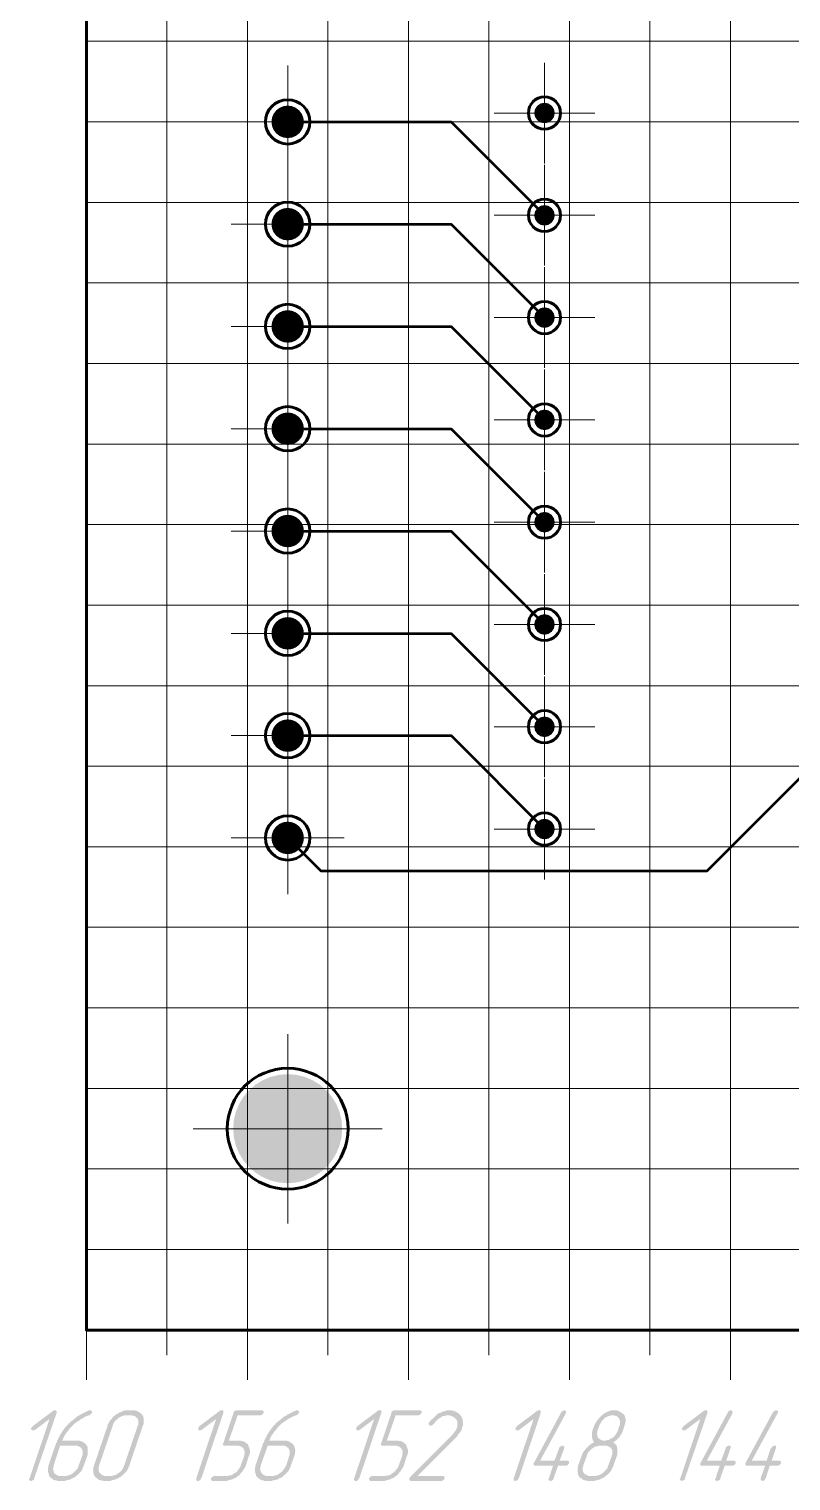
# Model space of a CAD drawing. Extents: x 260 to 1101, y 70 to 664.
# Drawn here: x 727.4 to 765.3, y 375.3 to 447.4 of the extents above; entities that cross this region are included whole.
import ezdxf

# ---------------------------------------------------------------- set-up
doc = ezdxf.new("R2010")
doc.units = 0
doc.header["$MEASUREMENT"] = 0
doc.layers.add('PDF _Геометрия', color=7, linetype='CONTINUOUS')
doc.layers.add('PDF _Сплошная заливка', color=7, linetype='CONTINUOUS')

msp = doc.modelspace()

# ---------------------------------------------------------------- hatches: boundary and pattern name
at = {"layer": 'PDF _Сплошная заливка', "true_color": 0xffffff, "transparency": 33554559}
for points in [[(740.296, 443.593), (740.087, 443.566), (739.893, 443.485), (739.726, 443.357), (739.598, 443.19), (739.517, 442.995), (739.49, 442.786), (740.296, 442.786)], [(741.103, 442.786), (741.075, 442.995), (740.995, 443.19), (740.867, 443.357), (740.7, 443.485), (740.505, 443.566), (740.296, 443.593), (740.296, 442.786)], [(753.561, 443.226), (753.523, 443.421), (753.412, 443.587), (753.247, 443.697), (753.052, 443.736), (753.052, 443.226)], [(752.542, 443.226), (752.581, 443.031), (752.692, 442.866), (752.857, 442.755), (753.052, 442.716), (753.052, 443.226)], [(740.296, 438.513), (740.087, 438.486), (739.893, 438.405), (739.726, 438.277), (739.598, 438.11), (739.517, 437.915), (739.49, 437.706), (740.296, 437.706)], [(741.103, 437.706), (741.075, 437.915), (740.995, 438.11), (740.867, 438.277), (740.7, 438.405), (740.505, 438.486), (740.296, 438.513), (740.296, 437.706)], [(753.561, 438.146), (753.523, 438.341), (753.412, 438.507), (753.247, 438.617), (753.052, 438.656), (753.052, 438.146)], [(752.542, 438.146), (752.581, 437.951), (752.692, 437.786), (752.857, 437.675), (753.052, 437.636), (753.052, 438.146)], [(740.296, 433.433), (740.087, 433.406), (739.893, 433.325), (739.726, 433.197), (739.598, 433.03), (739.517, 432.835), (739.49, 432.626), (740.296, 432.626)], [(741.103, 432.626), (741.075, 432.835), (740.995, 433.03), (740.867, 433.197), (740.7, 433.325), (740.505, 433.406), (740.296, 433.433), (740.296, 432.626)], [(753.561, 433.066), (753.523, 433.261), (753.412, 433.427), (753.247, 433.537), (753.052, 433.576), (753.052, 433.066)], [(752.542, 433.066), (752.581, 432.871), (752.692, 432.706), (752.857, 432.595), (753.052, 432.556), (753.052, 433.066)], [(740.296, 428.353), (740.087, 428.326), (739.893, 428.245), (739.726, 428.117), (739.598, 427.95), (739.517, 427.755), (739.49, 427.546), (740.296, 427.546)], [(741.103, 427.546), (741.075, 427.755), (740.995, 427.95), (740.867, 428.117), (740.7, 428.245), (740.505, 428.326), (740.296, 428.353), (740.296, 427.546)], [(753.561, 427.986), (753.523, 428.181), (753.412, 428.347), (753.247, 428.457), (753.052, 428.496), (753.052, 427.986)], [(752.542, 427.986), (752.581, 427.791), (752.692, 427.626), (752.857, 427.515), (753.052, 427.476), (753.052, 427.986)], [(740.296, 423.273), (740.087, 423.246), (739.893, 423.165), (739.726, 423.037), (739.598, 422.87), (739.517, 422.675), (739.49, 422.466), (740.296, 422.466)], [(741.103, 422.466), (741.075, 422.675), (740.995, 422.87), (740.867, 423.037), (740.7, 423.165), (740.505, 423.246), (740.296, 423.273), (740.296, 422.466)], [(753.561, 422.906), (753.523, 423.101), (753.412, 423.267), (753.247, 423.377), (753.052, 423.416), (753.052, 422.906)], [(752.542, 422.906), (752.581, 422.711), (752.692, 422.546), (752.857, 422.435), (753.052, 422.396), (753.052, 422.906)], [(753.561, 417.826), (753.523, 418.021), (753.412, 418.187), (753.247, 418.297), (753.052, 418.336), (753.052, 417.826)], [(740.296, 418.193), (740.087, 418.166), (739.893, 418.085), (739.726, 417.957), (739.598, 417.79), (739.517, 417.595), (739.49, 417.386), (740.296, 417.386)], [(741.103, 417.386), (741.075, 417.595), (740.995, 417.79), (740.867, 417.957), (740.7, 418.085), (740.505, 418.166), (740.296, 418.193), (740.296, 417.386)], [(752.542, 417.826), (752.581, 417.631), (752.692, 417.466), (752.857, 417.355), (753.052, 417.316), (753.052, 417.826)], [(753.561, 412.746), (753.523, 412.941), (753.412, 413.107), (753.247, 413.217), (753.052, 413.256), (753.052, 412.746)], [(740.296, 413.113), (740.087, 413.086), (739.893, 413.005), (739.726, 412.877), (739.598, 412.71), (739.517, 412.515), (739.49, 412.306), (740.296, 412.306)], [(741.103, 412.306), (741.075, 412.515), (740.995, 412.71), (740.867, 412.877), (740.7, 413.005), (740.505, 413.086), (740.296, 413.113), (740.296, 412.306)], [(752.542, 412.746), (752.581, 412.551), (752.692, 412.386), (752.857, 412.275), (753.052, 412.236), (753.052, 412.746)], [(753.561, 407.666), (753.523, 407.861), (753.412, 408.027), (753.247, 408.137), (753.052, 408.176), (753.052, 407.666)], [(740.296, 408.033), (740.087, 408.006), (739.893, 407.925), (739.726, 407.797), (739.598, 407.63), (739.517, 407.435), (739.49, 407.226), (740.296, 407.226)], [(741.103, 407.226), (741.075, 407.435), (740.995, 407.63), (740.867, 407.797), (740.7, 407.925), (740.505, 408.006), (740.296, 408.033), (740.296, 407.226)], [(752.542, 407.666), (752.581, 407.471), (752.692, 407.306), (752.857, 407.195), (753.052, 407.156), (753.052, 407.666)], [(740.296, 395.495), (739.873, 395.461), (739.46, 395.362), (739.067, 395.2), (738.705, 394.977), (738.382, 394.701), (738.106, 394.378), (737.884, 394.016), (737.721, 393.623), (737.622, 393.21), (737.589, 392.786), (740.296, 392.786)]]:
    msp.add_hatch(color=7, dxfattribs=at).paths.add_polyline_path(points)
at = {"layer": 'PDF _Сплошная заливка', "transparency": 33554559}
for points in [[(753.052, 443.226), (753.052, 443.736), (752.857, 443.697), (752.692, 443.587), (752.581, 443.421), (752.542, 443.226)], [(740.296, 442.786), (739.49, 442.786), (739.517, 442.577), (739.598, 442.383), (739.726, 442.216), (739.893, 442.087), (740.087, 442.007), (740.296, 441.98)], [(740.296, 442.786), (740.296, 441.98), (740.505, 442.007), (740.7, 442.087), (740.867, 442.216), (740.995, 442.383), (741.075, 442.577), (741.103, 442.786)], [(753.052, 443.226), (753.052, 442.716), (753.247, 442.755), (753.412, 442.866), (753.523, 443.031), (753.561, 443.226)], [(753.052, 438.146), (753.052, 438.656), (752.857, 438.617), (752.692, 438.507), (752.581, 438.341), (752.542, 438.146)], [(740.296, 437.706), (739.49, 437.706), (739.517, 437.497), (739.598, 437.303), (739.726, 437.136), (739.893, 437.007), (740.087, 436.927), (740.296, 436.9)], [(740.296, 437.706), (740.296, 436.9), (740.505, 436.927), (740.7, 437.007), (740.867, 437.136), (740.995, 437.303), (741.075, 437.497), (741.103, 437.706)], [(753.052, 438.146), (753.052, 437.636), (753.247, 437.675), (753.412, 437.786), (753.523, 437.951), (753.561, 438.146)], [(753.052, 433.066), (753.052, 433.576), (752.857, 433.537), (752.692, 433.427), (752.581, 433.261), (752.542, 433.066)], [(753.052, 433.066), (753.052, 432.556), (753.247, 432.595), (753.412, 432.706), (753.523, 432.871), (753.561, 433.066)], [(740.296, 432.626), (739.49, 432.626), (739.517, 432.417), (739.598, 432.223), (739.726, 432.056), (739.893, 431.927), (740.087, 431.847), (740.296, 431.82)], [(740.296, 432.626), (740.296, 431.82), (740.505, 431.847), (740.7, 431.927), (740.867, 432.056), (740.995, 432.223), (741.075, 432.417), (741.103, 432.626)], [(753.052, 427.986), (753.052, 428.496), (752.857, 428.457), (752.692, 428.347), (752.581, 428.181), (752.542, 427.986)], [(753.052, 427.986), (753.052, 427.476), (753.247, 427.515), (753.412, 427.626), (753.523, 427.791), (753.561, 427.986)], [(740.296, 427.546), (739.49, 427.546), (739.517, 427.337), (739.598, 427.143), (739.726, 426.976), (739.893, 426.847), (740.087, 426.767), (740.296, 426.74)], [(740.296, 427.546), (740.296, 426.74), (740.505, 426.767), (740.7, 426.847), (740.867, 426.976), (740.995, 427.143), (741.075, 427.337), (741.103, 427.546)], [(753.052, 422.906), (753.052, 423.416), (752.857, 423.377), (752.692, 423.267), (752.581, 423.101), (752.542, 422.906)], [(753.052, 422.906), (753.052, 422.396), (753.247, 422.435), (753.412, 422.546), (753.523, 422.711), (753.561, 422.906)], [(740.296, 422.466), (739.49, 422.466), (739.517, 422.257), (739.598, 422.063), (739.726, 421.896), (739.893, 421.767), (740.087, 421.687), (740.296, 421.66)], [(740.296, 422.466), (740.296, 421.66), (740.505, 421.687), (740.7, 421.767), (740.867, 421.896), (740.995, 422.063), (741.075, 422.257), (741.103, 422.466)], [(753.052, 417.826), (753.052, 418.336), (752.857, 418.297), (752.692, 418.187), (752.581, 418.021), (752.542, 417.826)], [(753.052, 417.826), (753.052, 417.316), (753.247, 417.355), (753.412, 417.466), (753.523, 417.631), (753.561, 417.826)], [(740.296, 417.386), (739.49, 417.386), (739.517, 417.177), (739.598, 416.983), (739.726, 416.816), (739.893, 416.687), (740.087, 416.607), (740.296, 416.579)], [(740.296, 417.386), (740.296, 416.579), (740.505, 416.607), (740.7, 416.687), (740.867, 416.816), (740.995, 416.983), (741.075, 417.177), (741.103, 417.386)], [(753.052, 412.746), (753.052, 413.256), (752.857, 413.217), (752.692, 413.107), (752.581, 412.941), (752.542, 412.746)], [(753.052, 412.746), (753.052, 412.236), (753.247, 412.275), (753.412, 412.386), (753.523, 412.551), (753.561, 412.746)], [(740.296, 412.306), (739.49, 412.306), (739.517, 412.097), (739.598, 411.903), (739.726, 411.736), (739.893, 411.607), (740.087, 411.527), (740.296, 411.499)], [(740.296, 412.306), (740.296, 411.499), (740.505, 411.527), (740.7, 411.607), (740.867, 411.736), (740.995, 411.903), (741.075, 412.097), (741.103, 412.306)], [(753.052, 407.666), (753.052, 408.176), (752.857, 408.137), (752.692, 408.027), (752.581, 407.861), (752.542, 407.666)], [(753.052, 407.666), (753.052, 407.156), (753.247, 407.195), (753.412, 407.306), (753.523, 407.471), (753.561, 407.666)], [(740.296, 407.226), (739.49, 407.226), (739.517, 407.017), (739.598, 406.823), (739.726, 406.656), (739.893, 406.527), (740.087, 406.447), (740.296, 406.419)], [(740.296, 407.226), (740.296, 406.419), (740.505, 406.447), (740.7, 406.527), (740.867, 406.656), (740.995, 406.823), (741.075, 407.017), (741.103, 407.226)], [(740.296, 392.786), (743.004, 392.786), (742.97, 393.21), (742.871, 393.623), (742.709, 394.016), (742.487, 394.378), (742.211, 394.701), (741.888, 394.977), (741.526, 395.2), (741.133, 395.362), (740.72, 395.461), (740.296, 395.495)], [(740.296, 392.786), (737.589, 392.786), (737.622, 392.363), (737.721, 391.949), (737.884, 391.557), (738.106, 391.194), (738.382, 390.871), (738.705, 390.595), (739.067, 390.373), (739.46, 390.21), (739.873, 390.111), (740.296, 390.078)], [(740.296, 392.786), (740.296, 390.078), (740.72, 390.111), (741.133, 390.21), (741.526, 390.373), (741.888, 390.595), (742.211, 390.871), (742.487, 391.194), (742.709, 391.557), (742.871, 391.949), (742.97, 392.363), (743.004, 392.786)], [(728.77, 378.797), (728.795, 378.797), (728.795, 378.772), (728.82, 378.772), (728.82, 378.746), (728.82, 378.721), (728.82, 378.67), (727.703, 375.419), (727.703, 375.419), (727.703, 375.394), (727.678, 375.343), (727.652, 375.317), (727.627, 375.317), (727.602, 375.317), (727.576, 375.292), (727.551, 375.292), (727.525, 375.292), (727.525, 375.292), (727.5, 375.317), (727.475, 375.317), (727.475, 375.317), (727.449, 375.343), (727.449, 375.368), (727.475, 375.419), (728.465, 378.365), (727.754, 377.832), (727.728, 377.832), (727.703, 377.807), (727.678, 377.807), (727.652, 377.807), (727.627, 377.807), (727.627, 377.807), (727.602, 377.807), (727.576, 377.832), (727.576, 377.832), (727.551, 377.857), (727.551, 377.883), (727.551, 377.934), (727.576, 377.934), (727.576, 377.934), (727.602, 377.959), (727.627, 378.01), (728.643, 378.772), (728.643, 378.772), (728.668, 378.797), (728.693, 378.797), (728.719, 378.797), (728.744, 378.797)], [(737.047, 378.797), (737.072, 378.797), (737.098, 378.772), (737.098, 378.772), (737.098, 378.746), (737.098, 378.721), (737.098, 378.67), (736.006, 375.419), (735.981, 375.419), (735.981, 375.394), (735.955, 375.343), (735.93, 375.317), (735.904, 375.317), (735.904, 375.317), (735.879, 375.292), (735.828, 375.292), (735.828, 375.292), (735.803, 375.292), (735.777, 375.317), (735.752, 375.317), (735.752, 375.317), (735.752, 375.343), (735.752, 375.368), (735.752, 375.419), (736.742, 378.365), (736.031, 377.832), (736.031, 377.832), (736.006, 377.807), (735.955, 377.807), (735.93, 377.807), (735.93, 377.807), (735.904, 377.807), (735.879, 377.807), (735.854, 377.832), (735.854, 377.832), (735.854, 377.857), (735.854, 377.883), (735.854, 377.934), (735.854, 377.934), (735.854, 377.934), (735.879, 377.959), (735.904, 378.01), (736.92, 378.772), (736.92, 378.772), (736.945, 378.797), (736.971, 378.797), (737.022, 378.797), (737.022, 378.797)], [(739.053, 378.797), (739.078, 378.797), (739.078, 378.772), (739.104, 378.746), (739.104, 378.746), (739.104, 378.696), (739.104, 378.67), (739.104, 378.67), (739.078, 378.645), (739.078, 378.619), (739.053, 378.594), (739.028, 378.594), (739.002, 378.569), (738.977, 378.569), (738.926, 378.543), (737.809, 378.543), (737.377, 377.299), (737.91, 377.299), (737.936, 377.299), (737.986, 377.273), (738.063, 377.273), (738.113, 377.248), (738.215, 377.197), (738.266, 377.146), (738.317, 377.121), (738.342, 377.07), (738.342, 377.07), (738.342, 377.019), (738.367, 376.994), (738.393, 376.918), (738.418, 376.841), (738.418, 376.765), (738.418, 376.664), (738.393, 376.587), (738.367, 376.537), (738.215, 376.054), (738.215, 376.029), (738.215, 376.029), (738.19, 376.003), (738.19, 376.003), (738.164, 375.927), (738.113, 375.876), (738.063, 375.775), (737.986, 375.698), (737.91, 375.597), (737.809, 375.521), (737.809, 375.521), (737.783, 375.495), (737.783, 375.495), (737.758, 375.495), (737.733, 375.47), (737.707, 375.444), (737.631, 375.419), (737.53, 375.368), (737.428, 375.343), (737.326, 375.317), (737.276, 375.292), (737.199, 375.292), (736.565, 375.292), (736.539, 375.292), (736.514, 375.317), (736.488, 375.343), (736.488, 375.343), (736.488, 375.368), (736.488, 375.394), (736.488, 375.419), (736.488, 375.419), (736.514, 375.444), (736.514, 375.47), (736.539, 375.495), (736.565, 375.495), (736.59, 375.521), (736.615, 375.546), (736.666, 375.546), (737.326, 375.546), (737.352, 375.546), (737.428, 375.571), (737.479, 375.571), (737.555, 375.597), (737.606, 375.648), (737.682, 375.698), (737.707, 375.698), (737.733, 375.724), (737.758, 375.749), (737.809, 375.8), (737.834, 375.851), (737.885, 375.902), (737.936, 375.978), (737.961, 376.054), (738.139, 376.537), (738.139, 376.562), (738.139, 376.587), (738.139, 376.613), (738.164, 376.664), (738.164, 376.714), (738.139, 376.791), (738.139, 376.841), (738.088, 376.892), (738.088, 376.892), (738.088, 376.918), (738.063, 376.943), (738.037, 376.968), (737.986, 376.994), (737.936, 377.019), (737.86, 377.045), (737.809, 377.045), (737.149, 377.045), (737.123, 377.045), (737.123, 377.07), (737.098, 377.07), (737.072, 377.095), (737.072, 377.121), (737.098, 377.172), (737.606, 378.67), (737.606, 378.67), (737.606, 378.696), (737.606, 378.721), (737.631, 378.746), (737.656, 378.772), (737.682, 378.772), (737.733, 378.797), (737.758, 378.797), (739.028, 378.797)], [(744.893, 378.797), (744.918, 378.797), (744.944, 378.772), (744.944, 378.772), (744.944, 378.746), (744.944, 378.721), (744.944, 378.67), (743.852, 375.419), (743.826, 375.419), (743.826, 375.394), (743.801, 375.343), (743.776, 375.317), (743.75, 375.317), (743.75, 375.317), (743.725, 375.292), (743.674, 375.292), (743.674, 375.292), (743.649, 375.292), (743.623, 375.317), (743.598, 375.317), (743.598, 375.317), (743.598, 375.343), (743.598, 375.368), (743.598, 375.419), (744.588, 378.365), (743.877, 377.832), (743.877, 377.832), (743.852, 377.807), (743.801, 377.807), (743.776, 377.807), (743.776, 377.807), (743.75, 377.807), (743.725, 377.807), (743.699, 377.832), (743.699, 377.832), (743.699, 377.857), (743.699, 377.883), (743.699, 377.934), (743.699, 377.934), (743.699, 377.934), (743.725, 377.959), (743.75, 378.01), (744.766, 378.772), (744.766, 378.772), (744.791, 378.797), (744.817, 378.797), (744.868, 378.797), (744.868, 378.797)], [(746.899, 378.797), (746.924, 378.797), (746.924, 378.772), (746.95, 378.746), (746.95, 378.746), (746.95, 378.696), (746.95, 378.67), (746.95, 378.67), (746.924, 378.645), (746.924, 378.619), (746.873, 378.594), (746.873, 378.594), (746.848, 378.569), (746.823, 378.569), (746.772, 378.543), (745.655, 378.543), (745.223, 377.299), (745.756, 377.299), (745.782, 377.299), (745.832, 377.273), (745.909, 377.273), (745.959, 377.248), (746.061, 377.197), (746.112, 377.146), (746.162, 377.121), (746.188, 377.07), (746.188, 377.07), (746.188, 377.019), (746.213, 376.994), (746.239, 376.918), (746.264, 376.841), (746.264, 376.765), (746.264, 376.664), (746.239, 376.587), (746.213, 376.537), (746.061, 376.054), (746.061, 376.029), (746.061, 376.029), (746.036, 376.003), (746.036, 376.003), (746.01, 375.927), (745.959, 375.876), (745.909, 375.775), (745.832, 375.698), (745.756, 375.597), (745.655, 375.521), (745.655, 375.521), (745.629, 375.495), (745.629, 375.495), (745.604, 375.495), (745.578, 375.47), (745.553, 375.444), (745.477, 375.419), (745.375, 375.368), (745.274, 375.343), (745.172, 375.317), (745.121, 375.292), (745.045, 375.292), (744.41, 375.292), (744.385, 375.292), (744.36, 375.317), (744.334, 375.343), (744.334, 375.343), (744.334, 375.368), (744.334, 375.394), (744.334, 375.419), (744.334, 375.419), (744.36, 375.444), (744.36, 375.47), (744.385, 375.495), (744.41, 375.495), (744.436, 375.521), (744.461, 375.546), (744.512, 375.546), (745.172, 375.546), (745.198, 375.546), (745.274, 375.571), (745.325, 375.571), (745.401, 375.597), (745.452, 375.648), (745.528, 375.698), (745.553, 375.698), (745.578, 375.724), (745.604, 375.749), (745.655, 375.8), (745.68, 375.851), (745.731, 375.902), (745.782, 375.978), (745.807, 376.054), (745.985, 376.537), (745.985, 376.562), (745.985, 376.587), (745.985, 376.613), (746.01, 376.664), (746.01, 376.714), (745.985, 376.791), (745.985, 376.841), (745.934, 376.892), (745.934, 376.892), (745.934, 376.918), (745.909, 376.943), (745.883, 376.968), (745.832, 376.994), (745.782, 377.019), (745.705, 377.045), (745.655, 377.045), (744.994, 377.045), (744.969, 377.045), (744.969, 377.07), (744.944, 377.07), (744.918, 377.095), (744.918, 377.121), (744.944, 377.172), (745.452, 378.67), (745.452, 378.67), (745.452, 378.696), (745.452, 378.721), (745.477, 378.746), (745.502, 378.772), (745.528, 378.772), (745.578, 378.797), (745.604, 378.797), (746.873, 378.797)], [(748.371, 378.797), (748.422, 378.797), (748.448, 378.797), (748.524, 378.772), (748.625, 378.746), (748.702, 378.696), (748.752, 378.67), (748.803, 378.645), (748.829, 378.594), (748.879, 378.543), (748.879, 378.543), (748.879, 378.543), (748.905, 378.518), (748.905, 378.518), (748.93, 378.492), (748.93, 378.442), (748.981, 378.391), (748.981, 378.289), (749.006, 378.188), (749.006, 378.137), (749.006, 378.061), (748.981, 378.01), (748.955, 377.934), (748.955, 377.934), (748.955, 377.934), (748.955, 377.908), (748.93, 377.857), (748.93, 377.832), (748.905, 377.781), (748.854, 377.705), (748.829, 377.68), (748.829, 377.68), (748.803, 377.654), (748.778, 377.629), (748.752, 377.578), (748.727, 377.527), (748.676, 377.476), (748.625, 377.426), (746.746, 375.546), (748.016, 375.546), (748.041, 375.546), (748.067, 375.521), (748.067, 375.495), (748.092, 375.495), (748.092, 375.495), (748.092, 375.444), (748.092, 375.419), (748.092, 375.419), (748.067, 375.394), (748.067, 375.368), (748.016, 375.343), (748.016, 375.343), (747.991, 375.317), (747.965, 375.292), (747.914, 375.292), (746.416, 375.292), (746.391, 375.292), (746.366, 375.317), (746.34, 375.343), (746.34, 375.343), (746.34, 375.368), (746.34, 375.394), (746.34, 375.444), (746.34, 375.444), (746.366, 375.444), (746.366, 375.47), (746.391, 375.495), (748.473, 377.578), (748.549, 377.68), (748.6, 377.756), (748.625, 377.756), (748.625, 377.781), (748.625, 377.781), (748.651, 377.807), (748.676, 377.883), (748.702, 377.934), (748.702, 377.934), (748.702, 377.959), (748.727, 377.984), (748.727, 378.035), (748.727, 378.086), (748.727, 378.162), (748.727, 378.238), (748.702, 378.289), (748.676, 378.34), (748.651, 378.365), (748.651, 378.365), (748.625, 378.391), (748.625, 378.391), (748.6, 378.416), (748.575, 378.442), (748.549, 378.467), (748.473, 378.492), (748.473, 378.492), (748.448, 378.518), (748.448, 378.518), (748.397, 378.518), (748.371, 378.543), (748.346, 378.543), (748.245, 378.543), (748.219, 378.543), (748.194, 378.543), (748.143, 378.543), (748.092, 378.518), (748.016, 378.518), (747.965, 378.492), (747.889, 378.442), (747.889, 378.442), (747.864, 378.416), (747.838, 378.416), (747.787, 378.365), (747.737, 378.34), (747.661, 378.264), (747.61, 378.188), (747.534, 378.111), (747.534, 378.111), (747.534, 378.111), (747.508, 378.086), (747.483, 378.061), (747.483, 378.061), (747.457, 378.061), (747.432, 378.035), (747.407, 378.035), (747.381, 378.035), (747.381, 378.035), (747.356, 378.061), (747.33, 378.061), (747.305, 378.086), (747.305, 378.086), (747.305, 378.137), (747.305, 378.162), (747.33, 378.213), (747.356, 378.213), (747.356, 378.213), (747.356, 378.238), (747.381, 378.264), (747.407, 378.315), (747.483, 378.365), (747.559, 378.442), (747.635, 378.518), (747.711, 378.594), (747.813, 378.67), (747.838, 378.67), (747.838, 378.67), (747.838, 378.67), (747.864, 378.67), (747.914, 378.696), (747.965, 378.721), (748.041, 378.746), (748.143, 378.772), (748.219, 378.797), (748.321, 378.797), (748.346, 378.797)], [(752.815, 378.797), (752.84, 378.797), (752.866, 378.772), (752.866, 378.772), (752.866, 378.746), (752.866, 378.721), (752.866, 378.67), (751.774, 375.419), (751.749, 375.419), (751.749, 375.394), (751.723, 375.343), (751.698, 375.317), (751.672, 375.317), (751.672, 375.317), (751.622, 375.292), (751.596, 375.292), (751.596, 375.292), (751.571, 375.292), (751.545, 375.317), (751.52, 375.317), (751.52, 375.317), (751.52, 375.343), (751.52, 375.368), (751.52, 375.419), (752.51, 378.365), (751.799, 377.832), (751.799, 377.832), (751.774, 377.807), (751.723, 377.807), (751.698, 377.807), (751.698, 377.807), (751.672, 377.807), (751.647, 377.807), (751.622, 377.832), (751.622, 377.832), (751.622, 377.857), (751.596, 377.883), (751.622, 377.934), (751.622, 377.934), (751.622, 377.934), (751.647, 377.959), (751.672, 378.01), (752.688, 378.772), (752.688, 378.772), (752.713, 378.797), (752.739, 378.797), (752.79, 378.797), (752.79, 378.797)], [(754.059, 378.797), (754.084, 378.797), (754.11, 378.772), (754.11, 378.772), (754.11, 378.746), (754.135, 378.721), (754.11, 378.67), (754.11, 378.645), (752.84, 376.308), (753.551, 376.308), (753.78, 376.918), (753.78, 376.918), (753.78, 376.943), (753.805, 376.968), (753.831, 376.994), (753.831, 376.994), (753.856, 377.019), (753.881, 377.019), (753.907, 377.045), (753.932, 377.045), (753.958, 377.045), (753.958, 377.045), (753.983, 377.045), (754.008, 377.019), (754.008, 377.019), (754.034, 376.994), (754.034, 376.968), (754.034, 376.918), (753.805, 376.308), (754.211, 376.308), (754.211, 376.283), (754.237, 376.283), (754.262, 376.257), (754.262, 376.257), (754.262, 376.232), (754.262, 376.206), (754.262, 376.181), (754.262, 376.181), (754.262, 376.156), (754.237, 376.13), (754.211, 376.079), (754.211, 376.079), (754.186, 376.079), (754.135, 376.054), (754.11, 376.054), (753.729, 376.054), (753.5, 375.419), (753.5, 375.419), (753.5, 375.394), (753.475, 375.343), (753.45, 375.317), (753.424, 375.317), (753.424, 375.317), (753.374, 375.292), (753.348, 375.292), (753.348, 375.292), (753.323, 375.292), (753.297, 375.317), (753.272, 375.317), (753.272, 375.317), (753.247, 375.343), (753.247, 375.368), (753.272, 375.419), (753.475, 376.054), (752.586, 376.054), (752.561, 376.054), (752.536, 376.054), (752.51, 376.079), (752.51, 376.079), (752.51, 376.105), (752.51, 376.13), (752.51, 376.181), (752.536, 376.206), (753.881, 378.696), (753.881, 378.696), (753.907, 378.721), (753.907, 378.746), (753.958, 378.772), (754.034, 378.797), (754.034, 378.797)], [(761.092, 378.797), (761.118, 378.797), (761.118, 378.772), (761.143, 378.772), (761.143, 378.746), (761.143, 378.721), (761.143, 378.67), (760.026, 375.419), (760.026, 375.419), (760.026, 375.394), (760.001, 375.343), (759.975, 375.317), (759.95, 375.317), (759.924, 375.317), (759.899, 375.292), (759.874, 375.292), (759.874, 375.292), (759.848, 375.292), (759.823, 375.317), (759.797, 375.317), (759.797, 375.317), (759.772, 375.343), (759.772, 375.368), (759.797, 375.419), (760.788, 378.365), (760.077, 377.832), (760.051, 377.832), (760.051, 377.807), (760.001, 377.807), (759.975, 377.807), (759.95, 377.807), (759.95, 377.807), (759.924, 377.807), (759.899, 377.832), (759.899, 377.832), (759.874, 377.857), (759.874, 377.883), (759.874, 377.934), (759.899, 377.934), (759.899, 377.934), (759.924, 377.959), (759.95, 378.01), (760.965, 378.772), (760.965, 378.772), (760.991, 378.797), (761.016, 378.797), (761.067, 378.797), (761.067, 378.797)], [(762.337, 378.797), (762.362, 378.797), (762.387, 378.772), (762.387, 378.772), (762.387, 378.746), (762.387, 378.721), (762.387, 378.67), (762.387, 378.645), (761.118, 376.308), (761.829, 376.308), (762.057, 376.918), (762.057, 376.918), (762.057, 376.943), (762.083, 376.968), (762.108, 376.994), (762.108, 376.994), (762.108, 377.019), (762.133, 377.019), (762.184, 377.045), (762.21, 377.045), (762.235, 377.045), (762.235, 377.045), (762.26, 377.045), (762.286, 377.019), (762.286, 377.019), (762.311, 376.994), (762.311, 376.968), (762.286, 376.918), (762.083, 376.308), (762.464, 376.308), (762.489, 376.283), (762.514, 376.283), (762.54, 376.257), (762.54, 376.257), (762.54, 376.232), (762.54, 376.206), (762.54, 376.181), (762.54, 376.181), (762.54, 376.156), (762.514, 376.13), (762.489, 376.079), (762.464, 376.079), (762.464, 376.079), (762.413, 376.054), (762.387, 376.054), (762.007, 376.054), (761.778, 375.419), (761.778, 375.419), (761.778, 375.394), (761.753, 375.343), (761.727, 375.317), (761.702, 375.317), (761.676, 375.317), (761.651, 375.292), (761.626, 375.292), (761.6, 375.292), (761.6, 375.292), (761.575, 375.317), (761.549, 375.317), (761.549, 375.317), (761.524, 375.343), (761.524, 375.368), (761.549, 375.419), (761.753, 376.054), (760.864, 376.054), (760.839, 376.054), (760.813, 376.054), (760.788, 376.079), (760.788, 376.079), (760.788, 376.105), (760.788, 376.13), (760.788, 376.181), (760.813, 376.206), (762.159, 378.696), (762.159, 378.696), (762.159, 378.721), (762.184, 378.746), (762.21, 378.772), (762.311, 378.797), (762.311, 378.797)], [(764.596, 378.797), (764.622, 378.797), (764.622, 378.772), (764.647, 378.772), (764.647, 378.746), (764.647, 378.721), (764.647, 378.67), (764.622, 378.645), (763.352, 376.308), (764.089, 376.308), (764.292, 376.918), (764.317, 376.918), (764.317, 376.943), (764.342, 376.968), (764.368, 376.994), (764.368, 376.994), (764.368, 377.019), (764.393, 377.019), (764.444, 377.045), (764.469, 377.045), (764.469, 377.045), (764.495, 377.045), (764.52, 377.045), (764.546, 377.019), (764.546, 377.019), (764.546, 376.994), (764.546, 376.968), (764.546, 376.918), (764.342, 376.308), (764.723, 376.308), (764.749, 376.283), (764.774, 376.283), (764.774, 376.257), (764.8, 376.257), (764.8, 376.232), (764.8, 376.206), (764.8, 376.181), (764.8, 376.181), (764.774, 376.156), (764.774, 376.13), (764.723, 376.079), (764.723, 376.079), (764.698, 376.079), (764.673, 376.054), (764.622, 376.054), (764.241, 376.054), (764.038, 375.419), (764.038, 375.419), (764.012, 375.394), (763.987, 375.343), (763.962, 375.317), (763.962, 375.317), (763.936, 375.317), (763.911, 375.292), (763.86, 375.292), (763.86, 375.292), (763.86, 375.292), (763.835, 375.317), (763.784, 375.317), (763.784, 375.317), (763.784, 375.343), (763.784, 375.368), (763.784, 375.419), (764.012, 376.054), (763.124, 376.054), (763.098, 376.054), (763.073, 376.054), (763.048, 376.079), (763.048, 376.079), (763.022, 376.105), (763.022, 376.13), (763.048, 376.181), (763.048, 376.206), (764.393, 378.696), (764.419, 378.696), (764.419, 378.721), (764.444, 378.746), (764.469, 378.772), (764.546, 378.797), (764.571, 378.797)]]:
    msp.add_hatch(color=256, dxfattribs=at).paths.add_polyline_path(points)
h = msp.add_hatch(color=256, dxfattribs=at)
h.paths.add_polyline_path([(729.76, 377.045), (728.998, 377.045), (728.668, 376.054), (728.668, 376.029), (728.668, 376.003), (728.668, 375.978), (728.643, 375.927), (728.643, 375.876), (728.668, 375.8), (728.668, 375.749), (728.693, 375.698), (728.693, 375.698), (728.719, 375.673), (728.744, 375.648), (728.77, 375.622), (728.82, 375.597), (728.871, 375.571), (728.922, 375.546), (728.998, 375.546), (729.277, 375.546), (729.328, 375.546), (729.379, 375.571), (729.43, 375.571), (729.506, 375.597), (729.582, 375.648), (729.658, 375.698), (729.658, 375.698), (729.684, 375.724), (729.709, 375.749), (729.76, 375.8), (729.811, 375.851), (729.861, 375.902), (729.887, 375.978), (729.912, 376.054), (730.09, 376.537), (730.09, 376.562), (730.115, 376.587), (730.115, 376.613), (730.115, 376.664), (730.115, 376.714), (730.115, 376.791), (730.09, 376.841), (730.064, 376.892), (730.064, 376.918), (730.039, 376.918), (730.039, 376.943), (729.988, 376.968), (729.963, 376.994), (729.887, 377.019), (729.836, 377.045)], flags=0)
h.paths.add_polyline_path([(730.521, 378.797), (730.547, 378.772), (730.572, 378.746), (730.572, 378.746), (730.572, 378.721), (730.572, 378.696), (730.572, 378.67), (730.572, 378.67), (730.547, 378.645), (730.547, 378.619), (730.521, 378.619), (730.521, 378.594), (730.496, 378.594), (730.471, 378.569), (730.445, 378.543), (730.395, 378.543), (730.318, 378.518), (730.191, 378.467), (730.191, 378.442), (730.191, 378.442), (730.166, 378.442), (730.141, 378.416), (730.09, 378.391), (730.064, 378.391), (729.963, 378.315), (729.963, 378.315), (729.938, 378.289), (729.887, 378.264), (729.836, 378.238), (729.785, 378.188), (729.709, 378.137), (729.633, 378.061), (729.557, 377.984), (729.557, 377.984), (729.531, 377.959), (729.506, 377.934), (729.455, 377.883), (729.43, 377.832), (729.379, 377.781), (729.328, 377.705), (729.277, 377.654), (729.277, 377.629), (729.252, 377.603), (729.227, 377.578), (729.201, 377.527), (729.176, 377.476), (729.15, 377.426), (729.125, 377.349), (729.1, 377.299), (729.887, 377.299), (729.887, 377.299), (729.938, 377.299), (730.014, 377.273), (730.09, 377.248), (730.166, 377.197), (730.242, 377.146), (730.268, 377.121), (730.293, 377.07), (730.318, 377.07), (730.318, 377.045), (730.344, 376.994), (730.369, 376.943), (730.369, 376.867), (730.369, 376.765), (730.369, 376.664), (730.369, 376.613), (730.344, 376.537), (730.166, 376.054), (730.166, 376.029), (730.166, 376.029), (730.166, 376.003), (730.141, 376.003), (730.115, 375.927), (730.09, 375.851), (730.039, 375.775), (729.963, 375.698), (729.861, 375.597), (729.76, 375.521), (729.76, 375.521), (729.76, 375.495), (729.734, 375.495), (729.709, 375.47), (729.684, 375.47), (729.658, 375.444), (729.582, 375.419), (729.506, 375.368), (729.404, 375.343), (729.277, 375.317), (729.227, 375.292), (729.176, 375.292), (728.896, 375.292), (728.871, 375.292), (728.82, 375.317), (728.744, 375.317), (728.668, 375.343), (728.617, 375.394), (728.541, 375.444), (728.49, 375.47), (728.465, 375.521), (728.465, 375.521), (728.465, 375.521), (728.439, 375.546), (728.439, 375.597), (728.414, 375.673), (728.389, 375.749), (728.389, 375.825), (728.389, 375.876), (728.389, 375.927), (728.414, 375.978), (728.414, 376.054), (728.795, 377.172), (728.795, 377.172), (728.82, 377.197), (728.82, 377.197), (728.846, 377.248), (728.846, 377.299), (728.871, 377.349), (728.896, 377.4), (728.947, 377.476), (728.973, 377.553), (729.023, 377.629), (729.074, 377.705), (729.125, 377.781), (729.176, 377.857), (729.252, 377.959), (729.328, 378.035), (729.404, 378.111), (729.404, 378.111), (729.404, 378.137), (729.43, 378.162), (729.48, 378.188), (729.506, 378.238), (729.557, 378.264), (729.633, 378.315), (729.684, 378.365), (729.76, 378.416), (729.836, 378.492), (729.938, 378.543), (730.014, 378.594), (730.115, 378.645), (730.217, 378.696), (730.318, 378.746), (730.42, 378.797), (730.496, 378.797), (730.496, 378.797)], flags=0)
h = msp.add_hatch(color=256, dxfattribs=at)
h.paths.add_polyline_path([(732.527, 378.543), (732.248, 378.543), (732.197, 378.543), (732.147, 378.543), (732.096, 378.518), (732.02, 378.492), (731.943, 378.442), (731.867, 378.416), (731.867, 378.391), (731.842, 378.391), (731.816, 378.34), (731.766, 378.315), (731.715, 378.264), (731.664, 378.188), (731.639, 378.137), (731.613, 378.061), (730.928, 376.054), (730.928, 376.029), (730.902, 376.003), (730.902, 375.978), (730.902, 375.927), (730.902, 375.876), (730.902, 375.8), (730.928, 375.749), (730.953, 375.698), (730.953, 375.698), (730.979, 375.673), (731.004, 375.648), (731.029, 375.622), (731.08, 375.597), (731.131, 375.571), (731.182, 375.546), (731.258, 375.546), (731.537, 375.546), (731.588, 375.546), (731.639, 375.571), (731.69, 375.571), (731.766, 375.597), (731.842, 375.648), (731.918, 375.698), (731.918, 375.698), (731.943, 375.724), (731.969, 375.749), (732.02, 375.775), (732.07, 375.825), (732.096, 375.902), (732.147, 375.978), (732.172, 376.054), (732.858, 378.061), (732.858, 378.061), (732.883, 378.086), (732.883, 378.137), (732.883, 378.162), (732.883, 378.213), (732.883, 378.289), (732.858, 378.34), (732.832, 378.416), (732.832, 378.416), (732.807, 378.416), (732.781, 378.442), (732.756, 378.467), (732.705, 378.518), (732.654, 378.518), (732.604, 378.543)], flags=0)
h.paths.add_polyline_path([(732.654, 378.797), (732.705, 378.797), (732.781, 378.772), (732.858, 378.746), (732.934, 378.696), (733.01, 378.645), (733.035, 378.619), (733.061, 378.594), (733.061, 378.569), (733.086, 378.543), (733.111, 378.492), (733.137, 378.442), (733.137, 378.365), (733.137, 378.264), (733.137, 378.162), (733.137, 378.111), (733.111, 378.061), (732.426, 376.054), (732.426, 376.029), (732.426, 376.029), (732.426, 376.003), (732.4, 376.003), (732.375, 375.927), (732.35, 375.876), (732.299, 375.775), (732.223, 375.698), (732.121, 375.597), (732.02, 375.521), (732.02, 375.521), (732.02, 375.495), (731.994, 375.495), (731.969, 375.495), (731.943, 375.47), (731.918, 375.444), (731.842, 375.419), (731.74, 375.368), (731.639, 375.343), (731.537, 375.317), (731.486, 375.292), (731.41, 375.292), (731.131, 375.292), (731.131, 375.292), (731.08, 375.317), (731.004, 375.317), (730.928, 375.343), (730.852, 375.394), (730.801, 375.444), (730.75, 375.47), (730.725, 375.521), (730.725, 375.521), (730.725, 375.521), (730.699, 375.546), (730.674, 375.597), (730.649, 375.673), (730.649, 375.749), (730.623, 375.825), (730.649, 375.876), (730.649, 375.927), (730.649, 375.978), (730.674, 376.054), (731.359, 378.061), (731.359, 378.061), (731.359, 378.061), (731.359, 378.086), (731.359, 378.111), (731.41, 378.162), (731.436, 378.238), (731.486, 378.315), (731.563, 378.391), (731.639, 378.492), (731.74, 378.569), (731.766, 378.569), (731.766, 378.594), (731.791, 378.594), (731.791, 378.619), (731.842, 378.619), (731.867, 378.645), (731.943, 378.696), (732.02, 378.721), (732.121, 378.772), (732.248, 378.797), (732.299, 378.797), (732.629, 378.797)], flags=0)
h = msp.add_hatch(color=256, dxfattribs=at)
h.paths.add_polyline_path([(740.043, 377.045), (739.307, 377.045), (738.951, 376.054), (738.951, 376.029), (738.951, 376.003), (738.951, 375.978), (738.926, 375.927), (738.926, 375.876), (738.951, 375.8), (738.951, 375.749), (738.977, 375.698), (739.002, 375.698), (739.002, 375.673), (739.028, 375.648), (739.053, 375.622), (739.104, 375.597), (739.155, 375.571), (739.205, 375.546), (739.281, 375.546), (739.561, 375.546), (739.612, 375.546), (739.662, 375.571), (739.739, 375.571), (739.789, 375.597), (739.865, 375.648), (739.942, 375.698), (739.942, 375.698), (739.967, 375.724), (740.018, 375.749), (740.043, 375.8), (740.094, 375.851), (740.145, 375.902), (740.17, 375.978), (740.221, 376.054), (740.373, 376.537), (740.373, 376.562), (740.399, 376.587), (740.399, 376.613), (740.399, 376.664), (740.399, 376.714), (740.399, 376.791), (740.373, 376.841), (740.348, 376.892), (740.348, 376.918), (740.323, 376.918), (740.323, 376.943), (740.272, 376.968), (740.246, 376.994), (740.196, 377.019), (740.119, 377.045)], flags=0)
h.paths.add_polyline_path([(740.805, 378.797), (740.83, 378.772), (740.856, 378.746), (740.856, 378.746), (740.856, 378.721), (740.856, 378.696), (740.856, 378.67), (740.856, 378.67), (740.83, 378.645), (740.83, 378.619), (740.805, 378.619), (740.805, 378.594), (740.78, 378.594), (740.754, 378.569), (740.729, 378.543), (740.678, 378.543), (740.602, 378.518), (740.5, 378.467), (740.475, 378.442), (740.475, 378.442), (740.449, 378.442), (740.424, 378.416), (740.373, 378.391), (740.348, 378.391), (740.246, 378.315), (740.246, 378.315), (740.221, 378.289), (740.17, 378.264), (740.119, 378.238), (740.069, 378.188), (739.992, 378.137), (739.916, 378.061), (739.84, 377.984), (739.84, 377.984), (739.815, 377.959), (739.789, 377.934), (739.764, 377.883), (739.713, 377.832), (739.662, 377.781), (739.612, 377.705), (739.561, 377.654), (739.561, 377.629), (739.535, 377.603), (739.51, 377.578), (739.485, 377.527), (739.459, 377.476), (739.434, 377.426), (739.408, 377.349), (739.383, 377.299), (740.17, 377.299), (740.17, 377.299), (740.246, 377.299), (740.297, 377.273), (740.373, 377.248), (740.449, 377.197), (740.526, 377.146), (740.551, 377.121), (740.576, 377.07), (740.602, 377.07), (740.602, 377.045), (740.627, 376.994), (740.653, 376.943), (740.653, 376.867), (740.678, 376.765), (740.653, 376.664), (740.653, 376.613), (740.627, 376.537), (740.449, 376.054), (740.449, 376.029), (740.449, 376.029), (740.449, 376.003), (740.449, 376.003), (740.399, 375.927), (740.373, 375.851), (740.323, 375.775), (740.246, 375.698), (740.145, 375.597), (740.043, 375.521), (740.043, 375.521), (740.043, 375.495), (740.018, 375.495), (740.018, 375.47), (739.992, 375.47), (739.942, 375.444), (739.865, 375.419), (739.789, 375.368), (739.688, 375.343), (739.561, 375.317), (739.51, 375.292), (739.459, 375.292), (739.18, 375.292), (739.155, 375.292), (739.104, 375.317), (739.053, 375.317), (738.977, 375.343), (738.901, 375.394), (738.824, 375.444), (738.799, 375.47), (738.748, 375.521), (738.748, 375.521), (738.748, 375.521), (738.723, 375.546), (738.723, 375.597), (738.697, 375.673), (738.672, 375.749), (738.672, 375.825), (738.672, 375.876), (738.672, 375.927), (738.697, 375.978), (738.697, 376.054), (739.078, 377.172), (739.078, 377.172), (739.104, 377.197), (739.104, 377.197), (739.129, 377.248), (739.129, 377.299), (739.155, 377.349), (739.18, 377.4), (739.231, 377.476), (739.256, 377.553), (739.307, 377.629), (739.358, 377.705), (739.408, 377.781), (739.459, 377.857), (739.535, 377.959), (739.612, 378.035), (739.688, 378.111), (739.688, 378.111), (739.688, 378.137), (739.713, 378.162), (739.764, 378.188), (739.789, 378.238), (739.84, 378.264), (739.916, 378.315), (739.967, 378.365), (740.043, 378.416), (740.119, 378.492), (740.221, 378.543), (740.297, 378.594), (740.399, 378.645), (740.5, 378.696), (740.602, 378.746), (740.729, 378.797), (740.78, 378.797), (740.78, 378.797)], flags=0)
h = msp.add_hatch(color=256, dxfattribs=at)
h.paths.add_polyline_path([(756.446, 378.543), (756.42, 378.543), (756.37, 378.543), (756.319, 378.543), (756.268, 378.518), (756.192, 378.492), (756.116, 378.467), (756.04, 378.416), (756.04, 378.416), (756.014, 378.391), (755.989, 378.365), (755.938, 378.315), (755.887, 378.264), (755.862, 378.188), (755.811, 378.137), (755.786, 378.061), (755.684, 377.807), (755.684, 377.781), (755.684, 377.756), (755.684, 377.73), (755.659, 377.68), (755.659, 377.629), (755.684, 377.553), (755.684, 377.502), (755.71, 377.451), (755.71, 377.426), (755.735, 377.426), (755.76, 377.4), (755.786, 377.375), (755.836, 377.349), (755.887, 377.324), (755.938, 377.299), (756.014, 377.299), (756.065, 377.299), (756.09, 377.299), (756.167, 377.324), (756.217, 377.324), (756.293, 377.349), (756.344, 377.4), (756.42, 377.426), (756.446, 377.451), (756.471, 377.451), (756.497, 377.502), (756.547, 377.527), (756.573, 377.578), (756.624, 377.654), (756.674, 377.73), (756.7, 377.807), (756.776, 378.061), (756.801, 378.061), (756.801, 378.086), (756.801, 378.137), (756.801, 378.162), (756.801, 378.238), (756.801, 378.289), (756.776, 378.34), (756.751, 378.416), (756.751, 378.416), (756.725, 378.416), (756.725, 378.442), (756.674, 378.467), (756.649, 378.518), (756.598, 378.518), (756.522, 378.543)], flags=0)
h.paths.add_polyline_path([(756.065, 377.045), (755.786, 377.045), (755.735, 377.045), (755.684, 377.019), (755.633, 377.019), (755.557, 376.994), (755.481, 376.943), (755.405, 376.892), (755.405, 376.892), (755.379, 376.867), (755.354, 376.841), (755.303, 376.791), (755.252, 376.74), (755.202, 376.689), (755.176, 376.613), (755.151, 376.537), (754.973, 376.054), (754.973, 376.029), (754.973, 376.003), (754.948, 375.978), (754.948, 375.927), (754.948, 375.876), (754.948, 375.8), (754.973, 375.749), (754.999, 375.698), (754.999, 375.698), (755.024, 375.673), (755.049, 375.648), (755.075, 375.622), (755.126, 375.597), (755.176, 375.571), (755.227, 375.546), (755.303, 375.546), (755.583, 375.546), (755.633, 375.546), (755.684, 375.571), (755.735, 375.571), (755.811, 375.597), (755.887, 375.648), (755.963, 375.698), (755.963, 375.698), (755.989, 375.724), (756.014, 375.749), (756.065, 375.8), (756.116, 375.851), (756.167, 375.902), (756.192, 375.978), (756.217, 376.054), (756.395, 376.537), (756.395, 376.562), (756.42, 376.587), (756.42, 376.613), (756.42, 376.664), (756.42, 376.714), (756.42, 376.791), (756.395, 376.841), (756.37, 376.892), (756.37, 376.918), (756.344, 376.918), (756.344, 376.943), (756.293, 376.968), (756.268, 376.994), (756.192, 377.019), (756.141, 377.045)], flags=0)
h.paths.add_polyline_path([(756.573, 378.797), (756.649, 378.797), (756.7, 378.772), (756.776, 378.746), (756.852, 378.696), (756.928, 378.645), (756.954, 378.619), (757.004, 378.594), (757.004, 378.569), (757.004, 378.569), (757.03, 378.543), (757.03, 378.518), (757.055, 378.467), (757.055, 378.442), (757.081, 378.391), (757.081, 378.34), (757.081, 378.213), (757.055, 378.137), (757.03, 378.061), (756.954, 377.807), (756.928, 377.781), (756.928, 377.756), (756.928, 377.73), (756.903, 377.68), (756.877, 377.629), (756.852, 377.578), (756.801, 377.527), (756.776, 377.476), (756.751, 377.451), (756.751, 377.451), (756.725, 377.426), (756.674, 377.375), (756.649, 377.349), (756.598, 377.299), (756.522, 377.248), (756.471, 377.222), (756.471, 377.197), (756.497, 377.197), (756.522, 377.172), (756.547, 377.146), (756.573, 377.121), (756.624, 377.07), (756.649, 376.994), (756.649, 376.943), (756.649, 376.943), (756.674, 376.918), (756.674, 376.867), (756.674, 376.816), (756.674, 376.765), (756.674, 376.689), (756.674, 376.613), (756.649, 376.537), (756.471, 376.054), (756.471, 376.029), (756.471, 376.029), (756.471, 376.003), (756.446, 376.003), (756.42, 375.927), (756.395, 375.876), (756.344, 375.775), (756.268, 375.698), (756.167, 375.597), (756.065, 375.521), (756.065, 375.521), (756.065, 375.495), (756.04, 375.495), (756.014, 375.495), (755.989, 375.47), (755.963, 375.444), (755.887, 375.419), (755.811, 375.368), (755.71, 375.343), (755.583, 375.317), (755.532, 375.292), (755.481, 375.292), (755.202, 375.292), (755.176, 375.292), (755.126, 375.317), (755.049, 375.317), (754.973, 375.343), (754.922, 375.394), (754.846, 375.444), (754.795, 375.47), (754.77, 375.521), (754.77, 375.521), (754.77, 375.521), (754.745, 375.546), (754.719, 375.597), (754.719, 375.673), (754.694, 375.749), (754.694, 375.825), (754.694, 375.876), (754.694, 375.927), (754.719, 375.978), (754.719, 376.054), (754.897, 376.537), (754.897, 376.562), (754.922, 376.587), (754.922, 376.613), (754.948, 376.664), (754.973, 376.714), (755.024, 376.791), (755.075, 376.841), (755.126, 376.918), (755.126, 376.918), (755.151, 376.943), (755.202, 376.968), (755.227, 377.019), (755.303, 377.07), (755.354, 377.121), (755.43, 377.172), (755.532, 377.222), (755.506, 377.222), (755.506, 377.222), (755.481, 377.248), (755.481, 377.273), (755.456, 377.324), (755.43, 377.375), (755.43, 377.426), (755.405, 377.476), (755.405, 377.476), (755.405, 377.502), (755.405, 377.527), (755.405, 377.578), (755.405, 377.603), (755.405, 377.68), (755.43, 377.73), (755.43, 377.807), (755.532, 378.061), (755.532, 378.061), (755.532, 378.061), (755.532, 378.086), (755.557, 378.111), (755.583, 378.162), (755.633, 378.238), (755.684, 378.315), (755.735, 378.391), (755.836, 378.492), (755.938, 378.594), (755.938, 378.594), (755.963, 378.594), (755.989, 378.619), (756.014, 378.645), (756.065, 378.67), (756.116, 378.696), (756.167, 378.721), (756.217, 378.746), (756.37, 378.797), (756.446, 378.797)], flags=0)

# ---------------------------------------------------------------- linework, layer by layer
at = {"layer": 'PDF _Геометрия', "lineweight": 60}
msp.add_lwpolyline([(1050.188, 382.786), (1050.188, 592.786), (730.3, 592.786), (730.3, 382.786)], close=True, dxfattribs=at)
msp.add_lwpolyline([(1050.188, 382.786), (1050.188, 592.786), (730.3, 592.786), (730.3, 382.786)], close=True, dxfattribs=at)
at = {"layer": 'PDF _Геометрия', "lineweight": 18}
for points in [[(730.3, 381.546), (730.3, 382.786), (730.3, 592.786), (1050.188, 592.786), (1050.188, 382.786), (1051.427, 382.786)], [(730.3, 380.306), (730.3, 382.786), (730.3, 592.786)], [(734.298, 381.546), (734.298, 382.786), (734.298, 592.786)], [(738.297, 382.786), (738.297, 592.786)], [(742.296, 381.546), (742.296, 382.786), (742.296, 592.786)], [(746.294, 382.786), (746.294, 592.786)], [(750.293, 381.546), (750.293, 382.786), (750.293, 592.786)], [(754.291, 382.786), (754.291, 592.786)], [(758.29, 381.546), (758.29, 382.786), (758.29, 592.786)], [(762.289, 382.786), (762.289, 592.786)], [(730.3, 446.786), (1050.188, 446.786)], [(753.052, 440.726), (753.052, 445.726)], [(740.296, 439.986), (740.296, 445.586)], [(730.3, 442.786), (1050.188, 442.786), (1051.427, 442.786)], [(737.497, 442.786), (743.095, 442.786)], [(750.553, 443.226), (755.551, 443.226)], [(753.052, 435.646), (753.052, 440.646)], [(740.296, 434.906), (740.296, 440.506)], [(730.3, 438.786), (1050.188, 438.786)], [(737.497, 437.706), (743.095, 437.706)], [(750.553, 438.146), (755.551, 438.146)], [(753.052, 430.566), (753.052, 435.566)], [(740.296, 429.826), (740.296, 435.426)], [(730.3, 434.786), (1050.188, 434.786), (1051.427, 434.786)], [(750.553, 433.066), (755.551, 433.066)], [(737.497, 432.626), (743.095, 432.626)], [(730.3, 430.786), (1050.188, 430.786)], [(753.052, 425.486), (753.052, 430.486)], [(740.296, 424.746), (740.296, 430.346)], [(750.553, 427.986), (755.551, 427.986)], [(737.497, 427.546), (743.095, 427.546)], [(730.3, 426.786), (1050.188, 426.786), (1051.427, 426.786)], [(740.296, 419.666), (740.296, 425.266)], [(753.052, 420.406), (753.052, 425.406)], [(730.3, 422.786), (1050.188, 422.786)], [(750.553, 422.906), (755.551, 422.906)], [(737.497, 422.466), (743.095, 422.466)], [(740.296, 414.586), (740.296, 420.186)], [(753.052, 415.326), (753.052, 420.326)], [(730.3, 418.786), (1050.188, 418.786), (1051.427, 418.786)], [(750.553, 417.826), (755.551, 417.826)], [(737.497, 417.386), (743.095, 417.386)], [(730.3, 414.786), (1050.188, 414.786)], [(740.296, 409.506), (740.296, 415.106)], [(753.052, 410.246), (753.052, 415.246)], [(750.553, 412.746), (755.551, 412.746)], [(737.497, 412.306), (743.095, 412.306)], [(730.3, 410.786), (1050.188, 410.786), (1051.427, 410.786)], [(740.296, 404.426), (740.296, 410.026)], [(753.052, 405.166), (753.052, 410.166)], [(750.553, 407.666), (755.551, 407.666)], [(730.3, 406.786), (1050.188, 406.786)], [(737.497, 407.226), (743.095, 407.226)], [(730.3, 402.786), (1050.188, 402.786), (1051.427, 402.786)], [(730.3, 398.786), (1050.188, 398.786)], [(740.296, 388.086), (740.296, 397.486)], [(730.3, 394.786), (1050.188, 394.786), (1051.427, 394.786)], [(735.598, 392.786), (744.995, 392.786)], [(730.3, 390.786), (1050.188, 390.786)], [(730.3, 386.786), (1050.188, 386.786), (1051.427, 386.786)], [(730.3, 382.786), (1050.188, 382.786), (1052.667, 382.786)], [(738.297, 381.546), (738.297, 382.786), (738.297, 380.306)], [(746.294, 381.546), (746.294, 382.786), (746.294, 380.306)], [(754.291, 381.546), (754.291, 382.786), (754.291, 380.306)], [(762.289, 381.546), (762.289, 382.786), (762.289, 380.306)]]:
    msp.add_lwpolyline(points, dxfattribs=at)
at = {"layer": 'PDF _Геометрия', "lineweight": 50}
for points in [[(740.296, 442.786), (748.413, 442.786), (753.052, 438.146)], [(740.296, 437.706), (748.413, 437.706), (753.052, 433.066)], [(740.296, 432.626), (748.413, 432.626), (753.052, 427.986)], [(740.296, 427.546), (748.413, 427.546), (753.052, 422.906)], [(740.296, 422.466), (748.413, 422.466), (753.052, 417.826)], [(740.296, 417.386), (748.413, 417.386), (753.052, 412.746)], [(740.296, 407.226), (741.937, 405.585), (761.128, 405.585), (768.286, 412.746)], [(740.296, 412.306), (748.413, 412.306), (753.052, 407.666)]]:
    msp.add_lwpolyline(points, dxfattribs=at)
at = {"layer": 'PDF _Геометрия', "lineweight": 60}
for centre, radius in [((740.296, 442.786), 1.1), ((753.052, 443.226), 0.8), ((740.296, 437.706), 1.1), ((753.052, 438.146), 0.8), ((740.296, 432.626), 1.1), ((753.052, 433.066), 0.8), ((740.296, 427.546), 1.1), ((753.052, 427.986), 0.8), ((740.296, 422.466), 1.1), ((753.052, 422.906), 0.8), ((740.296, 417.386), 1.1), ((753.052, 417.826), 0.8), ((740.296, 412.306), 1.1), ((753.052, 412.746), 0.8), ((740.296, 407.226), 1.1), ((753.052, 407.666), 0.8), ((740.296, 392.787), 2.999)]:
    msp.add_circle(centre, radius, dxfattribs=at)

doc.saveas('drawing.dxf')
